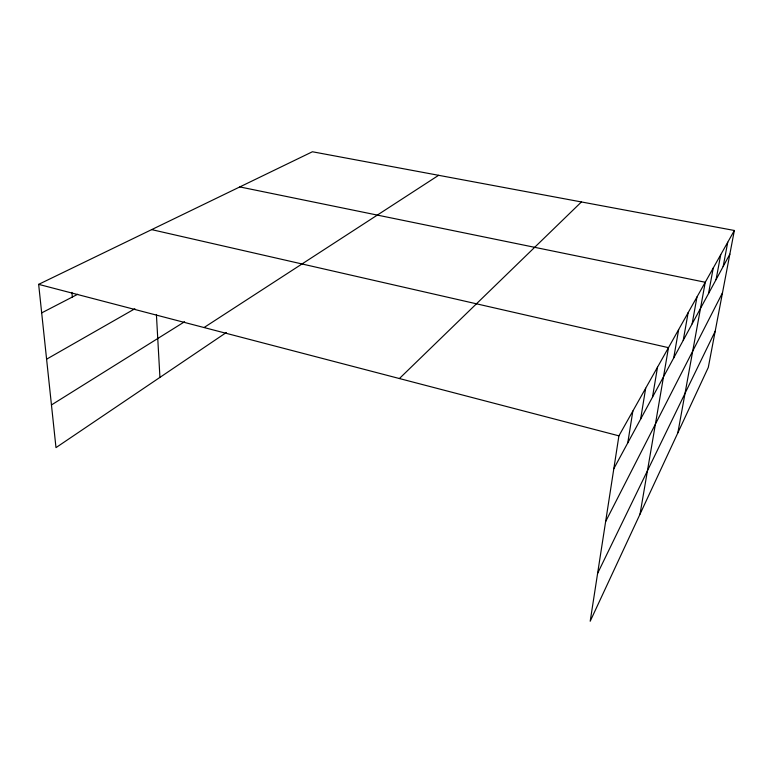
<?xml version="1.0" encoding="UTF-8"?>
<svg xmlns="http://www.w3.org/2000/svg" width="773" height="773" viewBox="0 0 773 773"><rect width="100%" height="100%" fill="white"/><g stroke="black" fill="none" stroke-linecap="round" stroke-linejoin="round"><path stroke-width="1.16" d="M734.35 230.48L618.912 435.846L590.195 621.241L708.3 367.417L734.35 230.48L312.408 151.759L38.65 284.358L55.985 447.625L226.334 332.516M627.773 442.89L632.855 411.043M640.624 419.13L645.677 388.22M652.489 397.177L657.523 367.165M640.034 514.113L668.481 347.666L151.653 229.62M673.718 357.928L678.655 329.559M683.245 340.313L688.134 312.707M692.144 323.858L696.975 296.977M677.844 432.87L705.247 282.261L239.804 186.921M708.522 293.576L713.218 268.067M716.069 279.623L720.707 254.761M723.17 266.501L727.731 242.258M597.606 573.373L715.18 331.269M605.636 521.562L722.504 292.774M613.82 468.68L729.847 254.143M399.409 378.538L581.431 201.956M204.053 327.539L438.62 175.307M51.453 404.955L184.621 321.723M46.593 359.184L134.86 308.765M41.674 312.891L77.658 294.281M38.65 284.358L618.912 435.846M71.918 292.397L72.343 297.025M156.407 314.466L159.934 377.388"/></g></svg>
